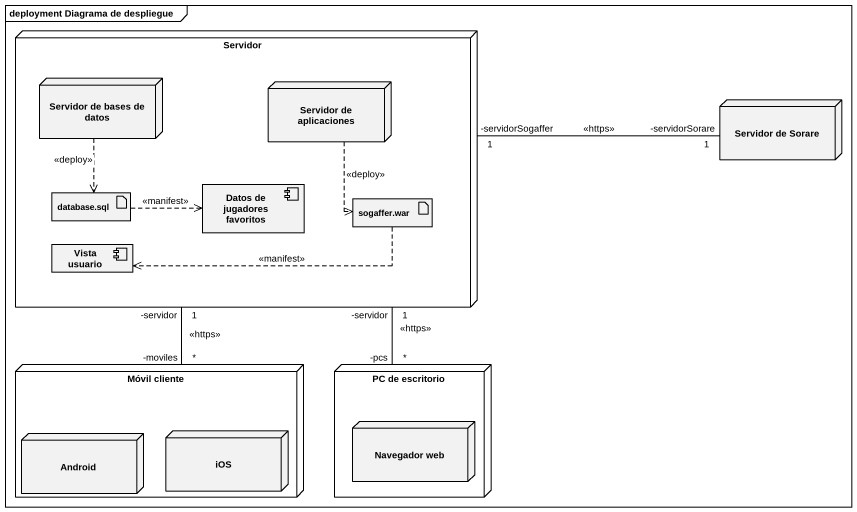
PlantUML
@startuml
mainframe deployment Diagrama de despliegue
node Servidor {
  node "Servidor de bases de datos" as Servidor_de_bases_de_datos
  node "Servidor de aplicaciones" as Servidor_de_aplicaciones
  artifact "database.sql" as database_sql
  component "Datos de jugadores favoritos" as Datos_de_jugadores_favoritos
  artifact "sogaffer.war" as sogaffer_war
  component "Vista usuario" as Vista_usuario
}
node "Servidor de Sorare" as Servidor_de_Sorare
node "Móvil cliente" as Móvil_cliente {
  node Android
  node iOS
}
node "PC de escritorio" as PC_de_escritorio {
  node "Navegador web" as Navegador_web
}
Servidor "-servidorSogaffer\n1" -right- "1\n-servidorSorare" Servidor_de_Sorare : <<https>>
Servidor_de_bases_de_datos ..> database_sql : <<deploy>>
Servidor_de_aplicaciones ..> sogaffer_war : <<deploy>>
database_sql .right.> Datos_de_jugadores_favoritos : <<manifest>>
sogaffer_war .left.> Vista_usuario : <<manifest>>
Móvil_cliente "-moviles\n*" -up- "-servidor\n1" Servidor : <<https>>
PC_de_escritorio "-pcs\n*" -up- "-servidor\n1" Servidor : <<https>>
@enduml
